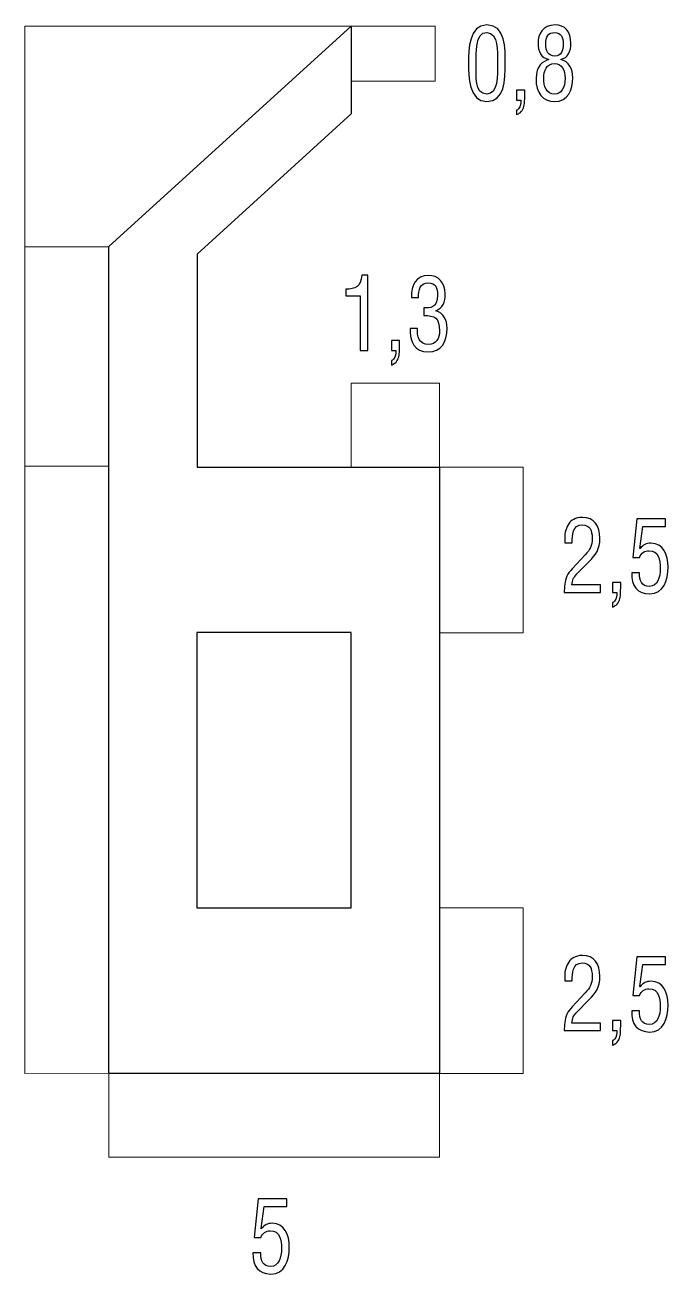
# Model space of a CAD drawing. Header units: millimetres. Extents: x -187 to 68, y -53 to 125.
# Drawn here: x -9.97 to 3.62, y 95.84 to 122.24 of the extents above; entities that cross this region are included whole.
import ezdxf

# ---------------------------------------------------------------- set-up
doc = ezdxf.new("R2010")
doc.units = ezdxf.units.MM
doc.header["$MEASUREMENT"] = 0
doc.layers.add('ESQUEMA', color=7, linetype='Continuous')

msp = doc.modelspace()

# ---------------------------------------------------------------- linework, layer by layer
at = {"layer": 'ESQUEMA', "color": 250}
for points, knots in [([(-0.596, 121.4364), (-0.596, 121.7324), (-0.5787, 122.2425), (-0.2068, 122.2425), (-0.2068, 122.2425), (0.1932, 122.2425), (0.1837, 121.7387), (0.1837, 121.4364), (0.1837, 121.4364), (0.1837, 121.0766), (0.1667, 120.6239), (-0.2068, 120.6239), (-0.2068, 120.6239), (-0.5878, 120.6239), (-0.596, 121.1549), (-0.596, 121.4364)], [0, 0, 0, 0, 0.2, 0.2, 0.2, 0.2, 0.4, 0.4, 0.4, 0.4, 0.6, 0.6, 0.6, 0.6, 1, 1, 1, 1]), ([(1.1038, 121.5145), (0.9341, 121.5463), (0.877, 121.6839), (0.877, 121.8638), (0.877, 121.8638), (0.877, 122.0433), (0.9705, 122.2423), (1.2389, 122.2423), (1.2389, 122.2423), (1.4393, 122.2423), (1.5706, 122.1111), (1.5706, 121.8532), (1.5706, 121.8532), (1.5706, 121.6923), (1.5095, 121.5463), (1.355, 121.5145), (1.355, 121.5145), (1.355, 121.5145), (1.355, 121.5103), (1.355, 121.5103), (1.355, 121.5103), (1.5342, 121.4764), (1.6104, 121.3071), (1.6104, 121.1339), (1.6104, 121.1339), (1.6104, 120.8608), (1.5056, 120.6241), (1.2294, 120.6241), (1.2294, 120.6241), (0.9684, 120.6241), (0.8333, 120.804), (0.8333, 121.1106), (0.8333, 121.1106), (0.8333, 121.3664), (0.9857, 121.487), (1.1038, 121.5103), (1.1038, 121.5103), (1.1038, 121.5103), (1.1038, 121.5145), (1.1038, 121.5145)], [0, 0, 0, 0, 0.0909091, 0.0909091, 0.0909091, 0.0909091, 0.1818182, 0.1818182, 0.1818182, 0.1818182, 0.2727273, 0.2727273, 0.2727273, 0.2727273, 0.3636364, 0.3636364, 0.3636364, 0.3636364, 0.4545455, 0.4545455, 0.4545455, 0.4545455, 0.5454545, 0.5454545, 0.5454545, 0.5454545, 0.6363636, 0.6363636, 0.6363636, 0.6363636, 0.7272727, 0.7272727, 0.7272727, 0.7272727, 0.8181818, 0.8181818, 0.8181818, 0.8181818, 1, 1, 1, 1]), ([(-1.2101, 112.8976), (-1.2101, 112.8976), (-6.3342, 112.8979), (-6.3342, 112.8979), (-6.3342, 112.8979), (-6.3342, 112.8979), (-6.3342, 117.3951), (-6.3342, 117.3951), (-6.3342, 117.3951), (-6.3342, 117.3951), (-3.0739, 120.3669), (-3.0739, 120.3669), (-3.0739, 120.3669), (-3.0739, 120.3669), (-3.0739, 122.218), (-3.0739, 122.218), (-3.0739, 122.218), (-3.0739, 122.218), (-8.1994, 117.5581), (-8.1994, 117.5581), (-8.1994, 117.5581), (-8.1994, 117.5581), (-8.1994, 100.0833), (-8.1994, 100.0833), (-8.1994, 100.0833), (-8.1994, 100.0833), (-1.2094, 100.0833), (-1.2094, 100.0833), (-1.2094, 100.0833), (-1.2094, 100.0833), (-1.2101, 112.8976), (-1.2101, 112.8976)], [0, 0, 0, 0, 0.1111111, 0.1111111, 0.1111111, 0.1111111, 0.2222222, 0.2222222, 0.2222222, 0.2222222, 0.3333333, 0.3333333, 0.3333333, 0.3333333, 0.4444444, 0.4444444, 0.4444444, 0.4444444, 0.5555556, 0.5555556, 0.5555556, 0.5555556, 0.6666667, 0.6666667, 0.6666667, 0.6666667, 0.7777778, 0.7777778, 0.7777778, 0.7777778, 1, 1, 1, 1]), ([(-0.2068, 120.7827), (0.0295, 120.7827), (0.02, 121.1591), (0.02, 121.4639), (0.02, 121.4639), (0.02, 121.6879), (0.0408, 122.0647), (-0.2068, 122.0837), (-0.2068, 122.0837), (-0.4584, 122.1007), (-0.4319, 121.61), (-0.4319, 121.4639), (-0.4319, 121.4639), (-0.4319, 121.1591), (-0.4697, 120.7827), (-0.2068, 120.7827)], [0, 0, 0, 0, 0.2, 0.2, 0.2, 0.2, 0.4, 0.4, 0.4, 0.4, 0.6, 0.6, 0.6, 0.6, 1, 1, 1, 1]), ([(1.2294, 121.5844), (1.3688, 121.5844), (1.4069, 121.7008), (1.4069, 121.8384), (1.4069, 121.8384), (1.4069, 121.9738), (1.3688, 122.0839), (1.2277, 122.0839), (1.2277, 122.0839), (1.0865, 122.0839), (1.041, 121.9865), (1.041, 121.8447), (1.041, 121.8447), (1.0389, 121.6881), (1.0961, 121.5844), (1.2294, 121.5844)], [0, 0, 0, 0, 0.2, 0.2, 0.2, 0.2, 0.4, 0.4, 0.4, 0.4, 0.6, 0.6, 0.6, 0.6, 1, 1, 1, 1]), ([(1.2333, 120.7829), (1.3649, 120.7829), (1.4467, 120.9032), (1.4467, 121.1191), (1.4467, 121.1191), (1.4467, 121.282), (1.3875, 121.4256), (1.222, 121.4256), (1.222, 121.4256), (1.0562, 121.4256), (0.9969, 121.2778), (0.9969, 121.1169), (0.9969, 121.1169), (0.9969, 120.9413), (1.0463, 120.7829), (1.2333, 120.7829)], [0, 0, 0, 0, 0.2, 0.2, 0.2, 0.2, 0.4, 0.4, 0.4, 0.4, 0.6, 0.6, 0.6, 0.6, 1, 1, 1, 1]), ([(0.4215, 120.6557), (0.4215, 120.6557), (0.4215, 120.8674), (0.4215, 120.8674), (0.4215, 120.8674), (0.4215, 120.8674), (0.5951, 120.8674), (0.5951, 120.8674), (0.5951, 120.8674), (0.5951, 120.8332), (0.5969, 120.6981), (0.5894, 120.6176), (0.5894, 120.6176), (0.5877, 120.5308), (0.5644, 120.4419), (0.496, 120.389), (0.496, 120.389), (0.4748, 120.37), (0.4483, 120.3573), (0.4215, 120.347), (0.4215, 120.347), (0.4215, 120.347), (0.4215, 120.4419), (0.4215, 120.4419), (0.4215, 120.4419), (0.4349, 120.4441), (0.454, 120.4546), (0.4656, 120.4695), (0.4656, 120.4695), (0.5073, 120.5203), (0.515, 120.5901), (0.515, 120.6557), (0.515, 120.6557), (0.515, 120.6557), (0.4215, 120.6557), (0.4215, 120.6557)], [0, 0, 0, 0, 0.1, 0.1, 0.1, 0.1, 0.2, 0.2, 0.2, 0.2, 0.3, 0.3, 0.3, 0.3, 0.4, 0.4, 0.4, 0.4, 0.5, 0.5, 0.5, 0.5, 0.6, 0.6, 0.6, 0.6, 0.7, 0.7, 0.7, 0.7, 0.8, 0.8, 0.8, 0.8, 1, 1, 1, 1]), ([(-2.8833, 116.519), (-2.8833, 116.519), (-3.1881, 116.519), (-3.1881, 116.519), (-3.1881, 116.519), (-3.1881, 116.519), (-3.1881, 116.6566), (-3.1881, 116.6566), (-3.1881, 116.6566), (-2.9842, 116.6609), (-2.8717, 116.7032), (-2.8488, 116.9508), (-2.8488, 116.9508), (-2.8488, 116.9508), (-2.7253, 116.9508), (-2.7253, 116.9508), (-2.7253, 116.9508), (-2.7253, 116.9508), (-2.7253, 115.3641), (-2.7253, 115.3641), (-2.7253, 115.3641), (-2.7253, 115.3641), (-2.8833, 115.3641), (-2.8833, 115.3641), (-2.8833, 115.3641), (-2.8833, 115.3641), (-2.8833, 116.519), (-2.8833, 116.519)], [0, 0, 0, 0, 0.125, 0.125, 0.125, 0.125, 0.25, 0.25, 0.25, 0.25, 0.375, 0.375, 0.375, 0.375, 0.5, 0.5, 0.5, 0.5, 0.625, 0.625, 0.625, 0.625, 0.75, 0.75, 0.75, 0.75, 1, 1, 1, 1]), ([(-1.5422, 116.261), (-1.4166, 116.2695), (-1.2469, 116.2398), (-1.2469, 116.5319), (-1.2469, 116.5319), (-1.2469, 116.6864), (-1.2885, 116.7919), (-1.4466, 116.7919), (-1.4466, 116.7919), (-1.6258, 116.7919), (-1.6508, 116.6438), (-1.6508, 116.4811), (-1.6508, 116.4811), (-1.6508, 116.4811), (-1.8011, 116.4811), (-1.8011, 116.4811), (-1.8011, 116.4811), (-1.8089, 116.7475), (-1.7023, 116.9507), (-1.443, 116.9507), (-1.443, 116.9507), (-1.2296, 116.9507), (-1.0867, 116.7962), (-1.0867, 116.557), (-1.0867, 116.557), (-1.0867, 116.3859), (-1.1344, 116.261), (-1.2868, 116.2017), (-1.2868, 116.2017), (-1.2868, 116.2017), (-1.2868, 116.1975), (-1.2868, 116.1975), (-1.2868, 116.1975), (-1.1213, 116.1573), (-1.0486, 116.0112), (-1.0486, 115.8317), (-1.0486, 115.8317), (-1.0486, 115.5353), (-1.1668, 115.3325), (-1.4505, 115.3325), (-1.4505, 115.3325), (-1.7366, 115.3325), (-1.8336, 115.5417), (-1.8283, 115.8295), (-1.8283, 115.8295), (-1.8283, 115.8295), (-1.6716, 115.8295), (-1.6716, 115.8295), (-1.6716, 115.8295), (-1.6851, 115.6602), (-1.6413, 115.4909), (-1.4374, 115.4909), (-1.4374, 115.4909), (-1.2811, 115.4909), (-1.2067, 115.6115), (-1.2067, 115.7745), (-1.2067, 115.7745), (-1.2067, 116.0514), (-1.3019, 116.1044), (-1.5422, 116.1022), (-1.5422, 116.1022), (-1.5422, 116.1022), (-1.5422, 116.261), (-1.5422, 116.261)], [0, 0, 0, 0, 0.0588235, 0.0588235, 0.0588235, 0.0588235, 0.1176471, 0.1176471, 0.1176471, 0.1176471, 0.1764706, 0.1764706, 0.1764706, 0.1764706, 0.2352941, 0.2352941, 0.2352941, 0.2352941, 0.2941176, 0.2941176, 0.2941176, 0.2941176, 0.3529412, 0.3529412, 0.3529412, 0.3529412, 0.4117647, 0.4117647, 0.4117647, 0.4117647, 0.4705882, 0.4705882, 0.4705882, 0.4705882, 0.5294118, 0.5294118, 0.5294118, 0.5294118, 0.5882353, 0.5882353, 0.5882353, 0.5882353, 0.6470588, 0.6470588, 0.6470588, 0.6470588, 0.7058824, 0.7058824, 0.7058824, 0.7058824, 0.7647059, 0.7647059, 0.7647059, 0.7647059, 0.8235294, 0.8235294, 0.8235294, 0.8235294, 0.8823529, 0.8823529, 0.8823529, 0.8823529, 1, 1, 1, 1]), ([(-2.2243, 115.3641), (-2.2243, 115.3641), (-2.2243, 115.5757), (-2.2243, 115.5757), (-2.2243, 115.5757), (-2.2243, 115.5757), (-2.0507, 115.5757), (-2.0507, 115.5757), (-2.0507, 115.5757), (-2.0507, 115.5415), (-2.049, 115.4064), (-2.0564, 115.326), (-2.0564, 115.326), (-2.0581, 115.2392), (-2.0814, 115.1503), (-2.1499, 115.0974), (-2.1499, 115.0974), (-2.171, 115.0783), (-2.1975, 115.0656), (-2.2243, 115.0554), (-2.2243, 115.0554), (-2.2243, 115.0554), (-2.2243, 115.1503), (-2.2243, 115.1503), (-2.2243, 115.1503), (-2.2109, 115.1524), (-2.1919, 115.163), (-2.1802, 115.1778), (-2.1802, 115.1778), (-2.1386, 115.2286), (-2.1308, 115.2984), (-2.1308, 115.3641), (-2.1308, 115.3641), (-2.1308, 115.3641), (-2.2243, 115.3641), (-2.2243, 115.3641)], [0, 0, 0, 0, 0.1, 0.1, 0.1, 0.1, 0.2, 0.2, 0.2, 0.2, 0.3, 0.3, 0.3, 0.3, 0.4, 0.4, 0.4, 0.4, 0.5, 0.5, 0.5, 0.5, 0.6, 0.6, 0.6, 0.6, 0.7, 0.7, 0.7, 0.7, 0.8, 0.8, 0.8, 0.8, 1, 1, 1, 1]), ([(1.6959, 110.6381), (1.6274, 110.5704), (1.5967, 110.5069), (1.5929, 110.4074), (1.5929, 110.4074), (1.5929, 110.4074), (2.1968, 110.4074), (2.1968, 110.4074), (2.1968, 110.4074), (2.1968, 110.4074), (2.1968, 110.2486), (2.1968, 110.2486), (2.1968, 110.2486), (2.1968, 110.2486), (1.4288, 110.2486), (1.4288, 110.2486), (1.4288, 110.2486), (1.4309, 110.3629), (1.4443, 110.4794), (1.486, 110.5915), (1.486, 110.5915), (1.5071, 110.6466), (1.5565, 110.7058), (1.5989, 110.7499), (1.5989, 110.7499), (1.5989, 110.7499), (1.8712, 111.042), (1.8712, 111.042), (1.8712, 111.042), (1.9816, 111.1606), (2.0197, 111.2241), (2.0197, 111.3976), (2.0197, 111.3976), (2.0197, 111.5581), (1.97, 111.6767), (1.8081, 111.6767), (1.8081, 111.6767), (1.6119, 111.6767), (1.595, 111.4629), (1.5989, 111.296), (1.5989, 111.296), (1.5989, 111.296), (1.4405, 111.296), (1.4405, 111.296), (1.4405, 111.296), (1.4405, 111.296), (1.4405, 111.3934), (1.4405, 111.3934), (1.4405, 111.3934), (1.4405, 111.5095), (1.4673, 111.6195), (1.5318, 111.7105), (1.5318, 111.7105), (1.5756, 111.7613), (1.656, 111.8354), (1.8158, 111.8354), (1.8158, 111.8354), (2.0596, 111.8354), (2.1838, 111.6555), (2.1838, 111.3934), (2.1838, 111.3934), (2.1838, 111.1606), (2.0998, 111.0463), (1.953, 110.8981), (1.953, 110.8981), (1.953, 110.8981), (1.6959, 110.6381), (1.6959, 110.6381)], [0, 0, 0, 0, 0.0555556, 0.0555556, 0.0555556, 0.0555556, 0.1111111, 0.1111111, 0.1111111, 0.1111111, 0.1666667, 0.1666667, 0.1666667, 0.1666667, 0.2222222, 0.2222222, 0.2222222, 0.2222222, 0.2777778, 0.2777778, 0.2777778, 0.2777778, 0.3333333, 0.3333333, 0.3333333, 0.3333333, 0.3888889, 0.3888889, 0.3888889, 0.3888889, 0.4444444, 0.4444444, 0.4444444, 0.4444444, 0.5, 0.5, 0.5, 0.5, 0.5555556, 0.5555556, 0.5555556, 0.5555556, 0.6111111, 0.6111111, 0.6111111, 0.6111111, 0.6666667, 0.6666667, 0.6666667, 0.6666667, 0.7222222, 0.7222222, 0.7222222, 0.7222222, 0.7777778, 0.7777778, 0.7777778, 0.7777778, 0.8333333, 0.8333333, 0.8333333, 0.8333333, 0.8888889, 0.8888889, 0.8888889, 0.8888889, 1, 1, 1, 1]), ([(3.0198, 110.6634), (3.0124, 110.4941), (3.0696, 110.3759), (3.2315, 110.3759), (3.2315, 110.3759), (3.3987, 110.3759), (3.4598, 110.5618), (3.4598, 110.7586), (3.4598, 110.7586), (3.4598, 110.9407), (3.4238, 111.1308), (3.2216, 111.1308), (3.2216, 111.1308), (3.1264, 111.1308), (3.0597, 111.0843), (3.0216, 110.9869), (3.0216, 110.9869), (3.0216, 110.9869), (2.8805, 110.9869), (2.8805, 110.9869), (2.8805, 110.9869), (2.8805, 110.9869), (2.9645, 111.8036), (2.9645, 111.8036), (2.9645, 111.8036), (2.9645, 111.8036), (3.5723, 111.8036), (3.5723, 111.8036), (3.5723, 111.8036), (3.5723, 111.8036), (3.5723, 111.6448), (3.5723, 111.6448), (3.5723, 111.6448), (3.5723, 111.6448), (3.0922, 111.6448), (3.0922, 111.6448), (3.0922, 111.6448), (3.0922, 111.6448), (3.029, 111.1795), (3.029, 111.1795), (3.029, 111.1795), (3.029, 111.1795), (3.0329, 111.1753), (3.0329, 111.1753), (3.0329, 111.1753), (3.096, 111.2515), (3.1606, 111.2896), (3.2601, 111.2896), (3.2601, 111.2896), (3.5229, 111.2875), (3.6238, 111.0444), (3.6238, 110.7862), (3.6238, 110.7862), (3.6238, 110.5046), (3.5303, 110.2171), (3.235, 110.2171), (3.235, 110.2171), (2.9817, 110.2171), (2.8445, 110.384), (2.8558, 110.6634), (2.8558, 110.6634), (2.8558, 110.6634), (3.0198, 110.6634), (3.0198, 110.6634)], [0, 0, 0, 0, 0.0588235, 0.0588235, 0.0588235, 0.0588235, 0.1176471, 0.1176471, 0.1176471, 0.1176471, 0.1764706, 0.1764706, 0.1764706, 0.1764706, 0.2352941, 0.2352941, 0.2352941, 0.2352941, 0.2941176, 0.2941176, 0.2941176, 0.2941176, 0.3529412, 0.3529412, 0.3529412, 0.3529412, 0.4117647, 0.4117647, 0.4117647, 0.4117647, 0.4705882, 0.4705882, 0.4705882, 0.4705882, 0.5294118, 0.5294118, 0.5294118, 0.5294118, 0.5882353, 0.5882353, 0.5882353, 0.5882353, 0.6470588, 0.6470588, 0.6470588, 0.6470588, 0.7058824, 0.7058824, 0.7058824, 0.7058824, 0.7647059, 0.7647059, 0.7647059, 0.7647059, 0.8235294, 0.8235294, 0.8235294, 0.8235294, 0.8823529, 0.8823529, 0.8823529, 0.8823529, 1, 1, 1, 1]), ([(2.45, 110.2488), (2.45, 110.2488), (2.45, 110.4604), (2.45, 110.4604), (2.45, 110.4604), (2.45, 110.4604), (2.6236, 110.4604), (2.6236, 110.4604), (2.6236, 110.4604), (2.6236, 110.4262), (2.6253, 110.2911), (2.6179, 110.2107), (2.6179, 110.2107), (2.6162, 110.1239), (2.5929, 110.035), (2.5244, 109.9821), (2.5244, 109.9821), (2.5033, 109.963), (2.4768, 109.9503), (2.45, 109.9401), (2.45, 109.9401), (2.45, 109.9401), (2.45, 110.035), (2.45, 110.035), (2.45, 110.035), (2.4634, 110.0371), (2.4825, 110.0477), (2.4941, 110.0625), (2.4941, 110.0625), (2.5357, 110.1133), (2.5435, 110.1832), (2.5435, 110.2488), (2.5435, 110.2488), (2.5435, 110.2488), (2.45, 110.2488), (2.45, 110.2488)], [0, 0, 0, 0, 0.1, 0.1, 0.1, 0.1, 0.2, 0.2, 0.2, 0.2, 0.3, 0.3, 0.3, 0.3, 0.4, 0.4, 0.4, 0.4, 0.5, 0.5, 0.5, 0.5, 0.6, 0.6, 0.6, 0.6, 0.7, 0.7, 0.7, 0.7, 0.8, 0.8, 0.8, 0.8, 1, 1, 1, 1]), ([(-3.0739, 103.5782), (-3.0739, 103.5782), (-6.3349, 103.5782), (-6.3349, 103.5782), (-6.3349, 103.5782), (-6.3349, 103.5782), (-6.3357, 109.4037), (-6.3357, 109.4037), (-6.3357, 109.4037), (-6.3357, 109.4037), (-3.0739, 109.4047), (-3.0739, 109.4047), (-3.0739, 109.4047), (-3.0739, 109.4047), (-3.0739, 103.5782), (-3.0739, 103.5782)], [0, 0, 0, 0, 0.2, 0.2, 0.2, 0.2, 0.4, 0.4, 0.4, 0.4, 0.6, 0.6, 0.6, 0.6, 1, 1, 1, 1]), ([(1.6959, 101.3777), (1.6274, 101.31), (1.5967, 101.2465), (1.5929, 101.147), (1.5929, 101.147), (1.5929, 101.147), (2.1968, 101.147), (2.1968, 101.147), (2.1968, 101.147), (2.1968, 101.147), (2.1968, 100.9882), (2.1968, 100.9882), (2.1968, 100.9882), (2.1968, 100.9882), (1.4288, 100.9882), (1.4288, 100.9882), (1.4288, 100.9882), (1.4309, 101.1025), (1.4443, 101.2189), (1.486, 101.3311), (1.486, 101.3311), (1.5071, 101.3862), (1.5565, 101.4454), (1.5989, 101.4895), (1.5989, 101.4895), (1.5989, 101.4895), (1.8712, 101.7816), (1.8712, 101.7816), (1.8712, 101.7816), (1.9816, 101.9001), (2.0197, 101.9636), (2.0197, 102.1372), (2.0197, 102.1372), (2.0197, 102.2977), (1.97, 102.4163), (1.8081, 102.4163), (1.8081, 102.4163), (1.6119, 102.4163), (1.595, 102.2025), (1.5989, 102.0356), (1.5989, 102.0356), (1.5989, 102.0356), (1.4405, 102.0356), (1.4405, 102.0356), (1.4405, 102.0356), (1.4405, 102.0356), (1.4405, 102.133), (1.4405, 102.133), (1.4405, 102.133), (1.4405, 102.249), (1.4673, 102.3591), (1.5318, 102.4501), (1.5318, 102.4501), (1.5756, 102.5009), (1.656, 102.575), (1.8158, 102.575), (1.8158, 102.575), (2.0596, 102.575), (2.1838, 102.3951), (2.1838, 102.133), (2.1838, 102.133), (2.1838, 101.9001), (2.0998, 101.7858), (1.953, 101.6377), (1.953, 101.6377), (1.953, 101.6377), (1.6959, 101.3777), (1.6959, 101.3777)], [0, 0, 0, 0, 0.0555556, 0.0555556, 0.0555556, 0.0555556, 0.1111111, 0.1111111, 0.1111111, 0.1111111, 0.1666667, 0.1666667, 0.1666667, 0.1666667, 0.2222222, 0.2222222, 0.2222222, 0.2222222, 0.2777778, 0.2777778, 0.2777778, 0.2777778, 0.3333333, 0.3333333, 0.3333333, 0.3333333, 0.3888889, 0.3888889, 0.3888889, 0.3888889, 0.4444444, 0.4444444, 0.4444444, 0.4444444, 0.5, 0.5, 0.5, 0.5, 0.5555556, 0.5555556, 0.5555556, 0.5555556, 0.6111111, 0.6111111, 0.6111111, 0.6111111, 0.6666667, 0.6666667, 0.6666667, 0.6666667, 0.7222222, 0.7222222, 0.7222222, 0.7222222, 0.7777778, 0.7777778, 0.7777778, 0.7777778, 0.8333333, 0.8333333, 0.8333333, 0.8333333, 0.8888889, 0.8888889, 0.8888889, 0.8888889, 1, 1, 1, 1]), ([(3.0198, 101.403), (3.0124, 101.2336), (3.0696, 101.1155), (3.2315, 101.1155), (3.2315, 101.1155), (3.3987, 101.1155), (3.4598, 101.3014), (3.4598, 101.4982), (3.4598, 101.4982), (3.4598, 101.6803), (3.4238, 101.8704), (3.2216, 101.8704), (3.2216, 101.8704), (3.1264, 101.8704), (3.0597, 101.8238), (3.0216, 101.7265), (3.0216, 101.7265), (3.0216, 101.7265), (2.8805, 101.7265), (2.8805, 101.7265), (2.8805, 101.7265), (2.8805, 101.7265), (2.9645, 102.5432), (2.9645, 102.5432), (2.9645, 102.5432), (2.9645, 102.5432), (3.5723, 102.5432), (3.5723, 102.5432), (3.5723, 102.5432), (3.5723, 102.5432), (3.5723, 102.3844), (3.5723, 102.3844), (3.5723, 102.3844), (3.5723, 102.3844), (3.0922, 102.3844), (3.0922, 102.3844), (3.0922, 102.3844), (3.0922, 102.3844), (3.029, 101.9191), (3.029, 101.9191), (3.029, 101.9191), (3.029, 101.9191), (3.0329, 101.9149), (3.0329, 101.9149), (3.0329, 101.9149), (3.096, 101.9911), (3.1606, 102.0292), (3.2601, 102.0292), (3.2601, 102.0292), (3.5229, 102.027), (3.6238, 101.784), (3.6238, 101.5257), (3.6238, 101.5257), (3.6238, 101.2442), (3.5303, 100.9567), (3.235, 100.9567), (3.235, 100.9567), (2.9817, 100.9567), (2.8445, 101.1236), (2.8558, 101.403), (2.8558, 101.403), (2.8558, 101.403), (3.0198, 101.403), (3.0198, 101.403)], [0, 0, 0, 0, 0.0588235, 0.0588235, 0.0588235, 0.0588235, 0.1176471, 0.1176471, 0.1176471, 0.1176471, 0.1764706, 0.1764706, 0.1764706, 0.1764706, 0.2352941, 0.2352941, 0.2352941, 0.2352941, 0.2941176, 0.2941176, 0.2941176, 0.2941176, 0.3529412, 0.3529412, 0.3529412, 0.3529412, 0.4117647, 0.4117647, 0.4117647, 0.4117647, 0.4705882, 0.4705882, 0.4705882, 0.4705882, 0.5294118, 0.5294118, 0.5294118, 0.5294118, 0.5882353, 0.5882353, 0.5882353, 0.5882353, 0.6470588, 0.6470588, 0.6470588, 0.6470588, 0.7058824, 0.7058824, 0.7058824, 0.7058824, 0.7647059, 0.7647059, 0.7647059, 0.7647059, 0.8235294, 0.8235294, 0.8235294, 0.8235294, 0.8823529, 0.8823529, 0.8823529, 0.8823529, 1, 1, 1, 1]), ([(2.45, 100.9884), (2.45, 100.9884), (2.45, 101.2), (2.45, 101.2), (2.45, 101.2), (2.45, 101.2), (2.6236, 101.2), (2.6236, 101.2), (2.6236, 101.2), (2.6236, 101.1658), (2.6253, 101.0307), (2.6179, 100.9503), (2.6179, 100.9503), (2.6162, 100.8635), (2.5929, 100.7746), (2.5244, 100.7217), (2.5244, 100.7217), (2.5033, 100.7026), (2.4768, 100.6899), (2.45, 100.6797), (2.45, 100.6797), (2.45, 100.6797), (2.45, 100.7746), (2.45, 100.7746), (2.45, 100.7746), (2.4634, 100.7767), (2.4825, 100.7873), (2.4941, 100.8021), (2.4941, 100.8021), (2.5357, 100.8529), (2.5435, 100.9227), (2.5435, 100.9884), (2.5435, 100.9884), (2.5435, 100.9884), (2.45, 100.9884), (2.45, 100.9884)], [0, 0, 0, 0, 0.1, 0.1, 0.1, 0.1, 0.2, 0.2, 0.2, 0.2, 0.3, 0.3, 0.3, 0.3, 0.4, 0.4, 0.4, 0.4, 0.5, 0.5, 0.5, 0.5, 0.6, 0.6, 0.6, 0.6, 0.7, 0.7, 0.7, 0.7, 0.8, 0.8, 0.8, 0.8, 1, 1, 1, 1]), ([(-4.9876, 96.2877), (-4.995, 96.1184), (-4.9379, 96.0002), (-4.7759, 96.0002), (-4.7759, 96.0002), (-4.6084, 96.0002), (-4.5473, 96.1861), (-4.5473, 96.383), (-4.5473, 96.383), (-4.5473, 96.565), (-4.5833, 96.7551), (-4.7858, 96.7551), (-4.7858, 96.7551), (-4.8807, 96.7551), (-4.9477, 96.7086), (-4.9855, 96.6112), (-4.9855, 96.6112), (-4.9855, 96.6112), (-5.127, 96.6112), (-5.127, 96.6112), (-5.127, 96.6112), (-5.127, 96.6112), (-5.0426, 97.4279), (-5.0426, 97.4279), (-5.0426, 97.4279), (-5.0426, 97.4279), (-4.4352, 97.4279), (-4.4352, 97.4279), (-4.4352, 97.4279), (-4.4352, 97.4279), (-4.4352, 97.2691), (-4.4352, 97.2691), (-4.4352, 97.2691), (-4.4352, 97.2691), (-4.9153, 97.2691), (-4.9153, 97.2691), (-4.9153, 97.2691), (-4.9153, 97.2691), (-4.9781, 96.8038), (-4.9781, 96.8038), (-4.9781, 96.8038), (-4.9781, 96.8038), (-4.9742, 96.7996), (-4.9742, 96.7996), (-4.9742, 96.7996), (-4.9114, 96.8758), (-4.8469, 96.9139), (-4.7474, 96.9139), (-4.7474, 96.9139), (-4.4846, 96.9118), (-4.3833, 96.6687), (-4.3833, 96.4105), (-4.3833, 96.4105), (-4.3833, 96.129), (-4.4768, 95.8414), (-4.7724, 95.8414), (-4.7724, 95.8414), (-5.0254, 95.8414), (-5.1629, 96.0083), (-5.1517, 96.2877), (-5.1517, 96.2877), (-5.1517, 96.2877), (-4.9876, 96.2877), (-4.9876, 96.2877)], [0, 0, 0, 0, 0.0588235, 0.0588235, 0.0588235, 0.0588235, 0.1176471, 0.1176471, 0.1176471, 0.1176471, 0.1764706, 0.1764706, 0.1764706, 0.1764706, 0.2352941, 0.2352941, 0.2352941, 0.2352941, 0.2941176, 0.2941176, 0.2941176, 0.2941176, 0.3529412, 0.3529412, 0.3529412, 0.3529412, 0.4117647, 0.4117647, 0.4117647, 0.4117647, 0.4705882, 0.4705882, 0.4705882, 0.4705882, 0.5294118, 0.5294118, 0.5294118, 0.5294118, 0.5882353, 0.5882353, 0.5882353, 0.5882353, 0.6470588, 0.6470588, 0.6470588, 0.6470588, 0.7058824, 0.7058824, 0.7058824, 0.7058824, 0.7647059, 0.7647059, 0.7647059, 0.7647059, 0.8235294, 0.8235294, 0.8235294, 0.8235294, 0.8823529, 0.8823529, 0.8823529, 0.8823529, 1, 1, 1, 1])]:
    msp.add_open_spline(points, degree=3, knots=knots, dxfattribs=at)
at = {"layer": 'ESQUEMA', "color": 250, "lineweight": 15}
for points, knots in [([(-9.971, 117.556), (-9.971, 117.556), (-9.971, 122.2176), (-9.971, 122.2176), (-9.971, 122.2176), (-9.971, 122.2176), (-3.0745, 122.2176), (-3.0745, 122.2176)], [0, 0, 0, 0, 0.3333333, 0.3333333, 0.3333333, 0.3333333, 1, 1, 1, 1]), ([(-3.0732, 122.2172), (-3.0732, 122.2172), (-1.2983, 122.2176), (-1.2983, 122.2176), (-1.2983, 122.2176), (-1.2983, 122.2176), (-1.2983, 121.0548), (-1.2983, 121.0548), (-1.2983, 121.0548), (-1.2983, 121.0548), (-3.0718, 121.0548), (-3.0718, 121.0548)], [0, 0, 0, 0, 0.25, 0.25, 0.25, 0.25, 0.5, 0.5, 0.5, 0.5, 1, 1, 1, 1]), ([(-9.971, 112.911), (-9.971, 112.911), (-9.971, 117.556), (-9.971, 117.556), (-9.971, 117.556), (-9.971, 117.556), (-8.1982, 117.556), (-8.1982, 117.556)], [0, 0, 0, 0, 0.3333333, 0.3333333, 0.3333333, 0.3333333, 1, 1, 1, 1]), ([(-3.0739, 112.8975), (-3.0739, 112.8975), (-3.0746, 114.672), (-3.0746, 114.672), (-3.0746, 114.672), (-3.0746, 114.672), (-1.2101, 114.672), (-1.2101, 114.672), (-1.2101, 114.672), (-1.2101, 114.672), (-1.2101, 112.8975), (-1.2101, 112.8975)], [0, 0, 0, 0, 0.25, 0.25, 0.25, 0.25, 0.5, 0.5, 0.5, 0.5, 1, 1, 1, 1]), ([(-8.1967, 100.0835), (-8.1967, 100.0835), (-9.9708, 100.0832), (-9.9708, 100.0832), (-9.9708, 100.0832), (-9.9708, 100.0832), (-9.9708, 112.9155), (-9.9708, 112.9155), (-9.9708, 112.9155), (-9.9708, 112.9155), (-8.1981, 112.9155), (-8.1981, 112.9155)], [0, 0, 0, 0, 0.25, 0.25, 0.25, 0.25, 0.5, 0.5, 0.5, 0.5, 1, 1, 1, 1]), ([(-1.2101, 112.8965), (-1.2101, 112.8965), (0.564, 112.8969), (0.564, 112.8969), (0.564, 112.8969), (0.564, 112.8969), (0.564, 109.3966), (0.564, 109.3966), (0.564, 109.3966), (0.564, 109.3966), (-1.2087, 109.3966), (-1.2087, 109.3966)], [0, 0, 0, 0, 0.25, 0.25, 0.25, 0.25, 0.5, 0.5, 0.5, 0.5, 1, 1, 1, 1]), ([(-1.2101, 103.5813), (-1.2101, 103.5813), (0.564, 103.5817), (0.564, 103.5817), (0.564, 103.5817), (0.564, 103.5817), (0.564, 100.0814), (0.564, 100.0814), (0.564, 100.0814), (0.564, 100.0814), (-1.2087, 100.0814), (-1.2087, 100.0814)], [0, 0, 0, 0, 0.25, 0.25, 0.25, 0.25, 0.5, 0.5, 0.5, 0.5, 1, 1, 1, 1]), ([(-1.2066, 100.0832), (-1.2066, 100.0832), (-1.2059, 98.3087), (-1.2059, 98.3087), (-1.2059, 98.3087), (-1.2059, 98.3087), (-8.1994, 98.3087), (-8.1994, 98.3087), (-8.1994, 98.3087), (-8.1994, 98.3087), (-8.1994, 100.0818), (-8.1994, 100.0818)], [0, 0, 0, 0, 0.25, 0.25, 0.25, 0.25, 0.5, 0.5, 0.5, 0.5, 1, 1, 1, 1])]:
    msp.add_open_spline(points, degree=3, knots=knots, dxfattribs=at)

doc.saveas('drawing.dxf')
